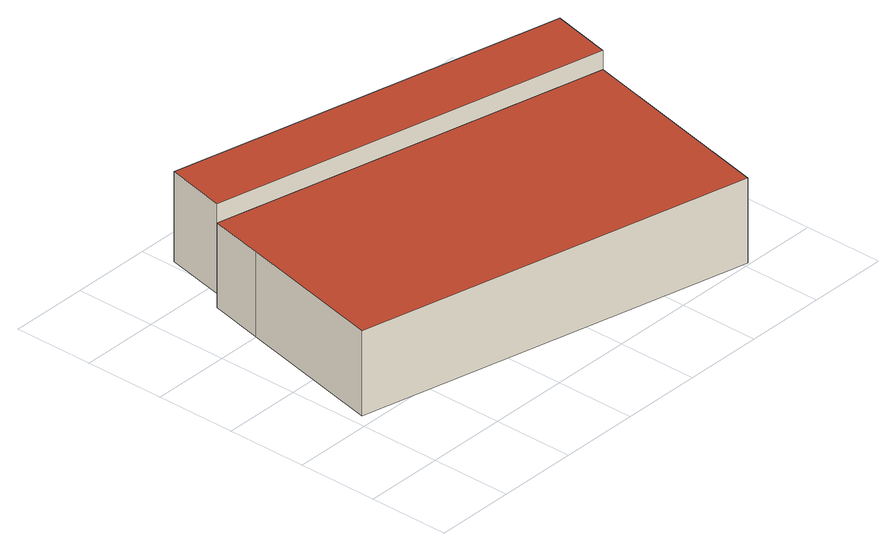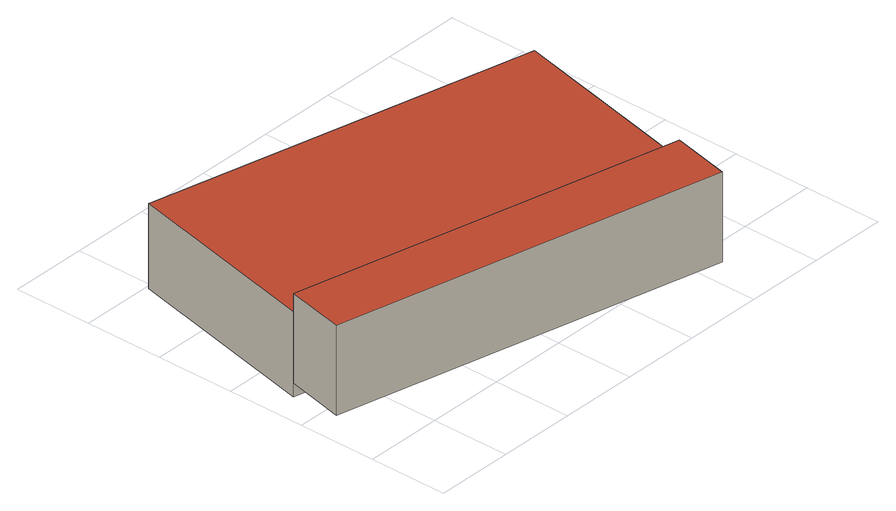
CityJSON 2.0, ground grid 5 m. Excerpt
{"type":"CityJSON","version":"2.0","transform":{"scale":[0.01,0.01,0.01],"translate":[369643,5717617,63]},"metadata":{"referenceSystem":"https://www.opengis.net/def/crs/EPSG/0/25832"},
"CityObjects":{
"building1":{"type":"Building","attributes":{"Geometrietyp2DReferenz":"3000","Gemeindeschluessel":"05562020","function":"31001_2724","roofType":"1000","measuredHeight":5.38,"storeysAboveGround":1},"address":[{"country":"Germany","locality":"Herten","thoroughfareNumber":"56","thoroughfareName":"Ebbelicher Weg"}],"geometry":[{"type":"Solid","lod":"2","boundaries":[[[[0,1,2,3]],[[4,5,1,0]],[[6,7,5,4]],[[8,9,7,6]],[[3,2,9,8]],[[6,4,0,3,8]],[[1,5,7,9,2]]]],"semantics":{"surfaces":[{"type":"WallSurface"},{"type":"RoofSurface"},{"type":"GroundSurface"}],"values":[[0,0,0,0,0,1,2]]}}]},
"building2":{"type":"Building","attributes":{"Geometrietyp2DReferenz":"3000","Gemeindeschluessel":"05562020","function":"51009_1610","roofType":"1000","measuredHeight":5.7},"geometry":[{"type":"Solid","lod":"2","boundaries":[[[[10,11,12,13]],[[14,15,11,10]],[[16,17,15,14]],[[13,12,17,16]],[[14,10,13,16]],[[11,15,17,12]]]],"semantics":{"surfaces":[{"type":"WallSurface"},{"type":"RoofSurface"},{"type":"GroundSurface"}],"values":[[0,0,0,0,1,2]]}}]}
},
"vertices":[
[355,1846,574],[355,1846,36],[280,1510,36],[280,1510,574],[2822,1286,574],[2822,1286,36],[2535,13,574],[2535,13,36],[70,575,574],[70,575,36],
[2907,1664,694],[2907,1664,125],[440,2224,125],[440,2224,694],[2822,1286,694],[2822,1286,125],[355,1846,694],[355,1846,125]
]}
